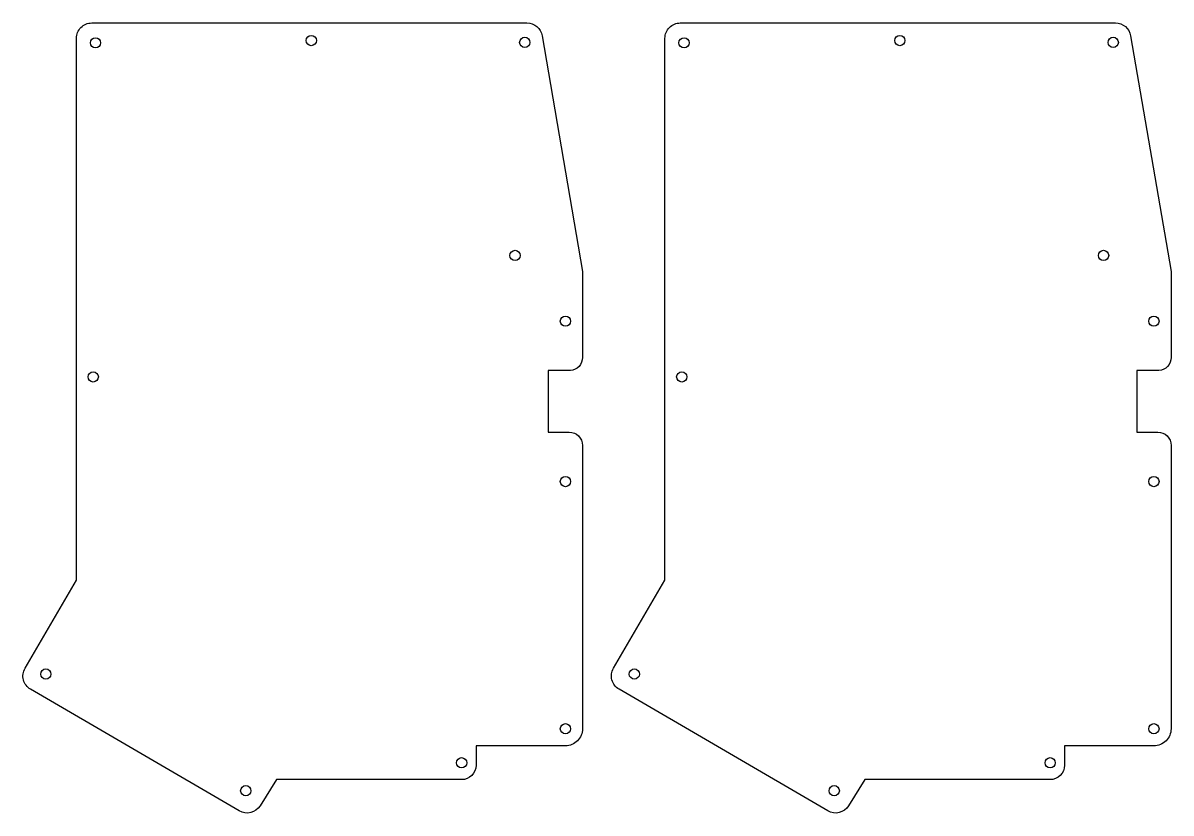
# Model space of a CAD drawing. Extents: x 185 to 409, y 86 to 240.
import ezdxf

# ---------------------------------------------------------------- set-up
doc = ezdxf.new("R2010")
doc.units = 0
doc.header["$MEASUREMENT"] = 0
for name, color, linetype, plot in [('outside bottom', 2, 'Continuous', False), ('reset hole', 1, 'Continuous', False), ('screwholes', 1, 'Continuous', False)]:
    doc.layers.add(name, color=color, linetype=linetype, plot=plot)

msp = doc.modelspace()

# ---------------------------------------------------------------- linework, layer by layer
at = {"layer": 'outside bottom', "linetype": 'Continuous'}
for points in [[(294.1, 174.74, -0.387879), (291.74, 172.15), (287.41, 172.15), (287.41, 160.14), (291.5, 160.14, -0.414214), (294.1, 157.54), (294.1, 102.15, -0.414214), (290.75, 98.81), (273.28, 98.81), (273.28, 95, -0.414214), (270.47, 92.2), (234.28, 92.2), (231.08, 87.07, -0.405288), (227.02, 86.07), (186.24, 109.86, -0.414238), (185.16, 113.96), (195.2, 131.16), (195.2, 237.13, -0.414214), (198.2, 240.13), (283.24, 240.13, -0.365317), (286.2, 237.63), (294.1, 191.56), (294.1, 174.74)], [(409.1, 174.74, -0.387879), (406.74, 172.15), (402.41, 172.15), (402.41, 160.14), (406.5, 160.14, -0.414214), (409.1, 157.54), (409.1, 102.15, -0.414214), (405.75, 98.81), (388.28, 98.81), (388.28, 95, -0.414214), (385.47, 92.2), (349.28, 92.2), (346.08, 87.07, -0.405288), (342.02, 86.07), (301.24, 109.86, -0.414238), (300.16, 113.96), (310.2, 131.16), (310.2, 237.13, -0.414214), (313.2, 240.13), (398.24, 240.13, -0.365317), (401.2, 237.63), (409.1, 191.56), (409.1, 174.74)]]:
    msp.add_lwpolyline(points, format="xyb", dxfattribs=at)
at = {"layer": 'reset hole', "linetype": 'Continuous'}
for centre in [(280.91, 194.68), (395.91, 194.68)]:
    msp.add_circle(centre, 1, dxfattribs=at)
at = {"layer": 'screwholes', "linetype": 'Continuous'}
for centre in [(198.93, 236.24), (241.1, 236.68), (282.8, 236.33), (313.93, 236.24), (356.1, 236.68), (397.8, 236.33), (290.75, 181.82), (405.75, 181.82), (198.49, 170.92), (313.49, 170.92), (290.75, 150.47), (405.75, 150.47), (189.22, 112.84), (304.22, 112.84), (290.75, 102.15), (405.75, 102.15), (270.47, 95.5), (385.47, 95.5), (228.29, 90.03), (343.29, 90.03)]:
    msp.add_circle(centre, 1, dxfattribs=at)

doc.saveas('drawing.dxf')
